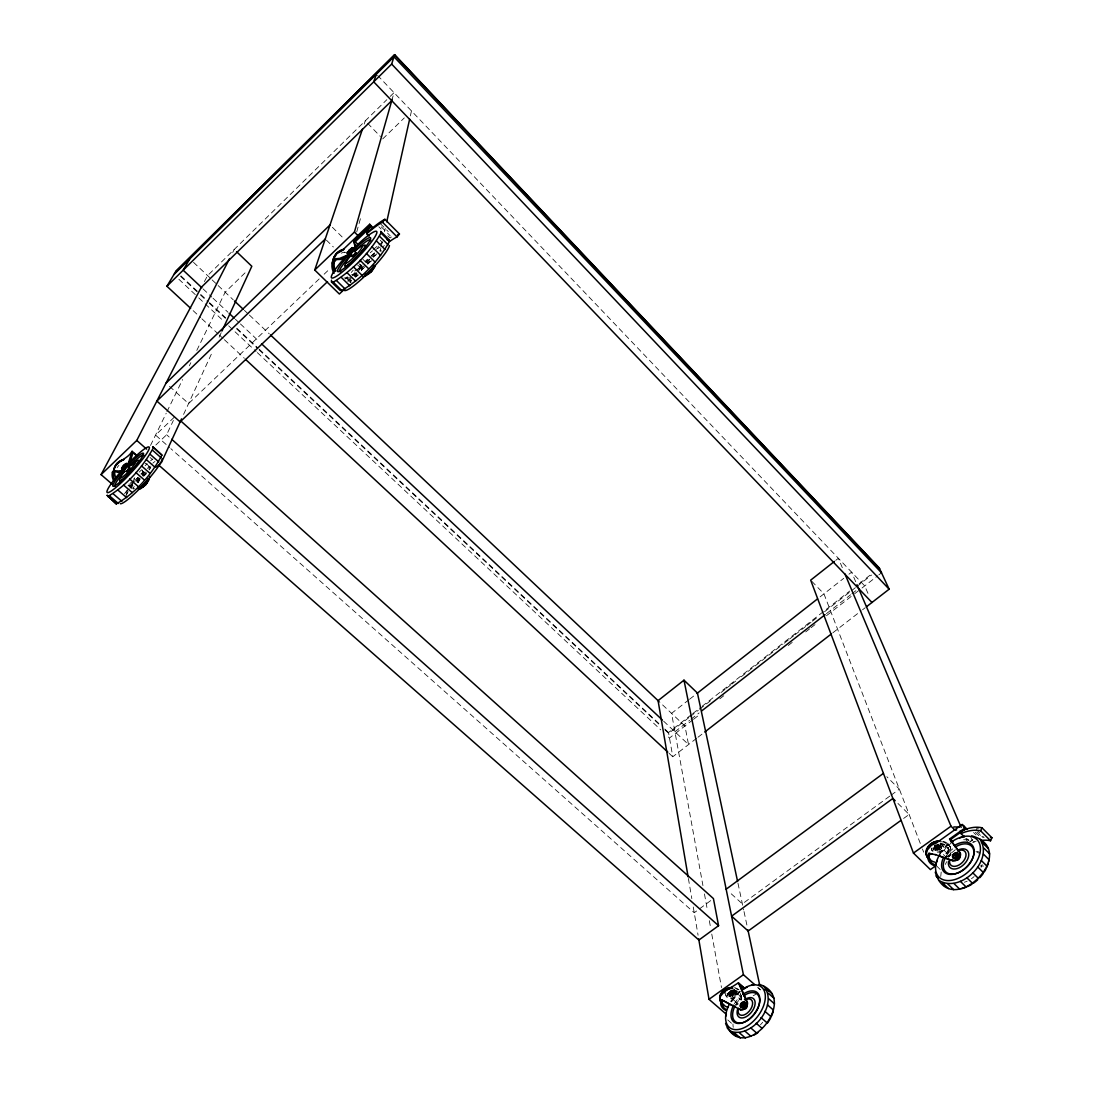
<?xml version="1.0" encoding="UTF-8"?>
<svg xmlns="http://www.w3.org/2000/svg" width="1093" height="1093" viewBox="0 0 1093 1093"><rect width="100%" height="100%" fill="white"/><g stroke="black" fill="none" stroke-linecap="round" stroke-linejoin="round"><path stroke-width="0.75" stroke-dasharray="5 3.75" d="M933.176 847.335L933.367 849.889L938.75 850.45L941.551 848.25L940.417 843.045L941.551 848.25M940.595 845.599L940.349 843.905M941.346 847.458L941.1 845.75M940.745 876.49L941.196 872.064M358.559 270.722A12.665 11.996 27.3 0 0 359.775 267.84L360.171 264.711A12.665 11.996 27.3 0 0 359.706 261.569M380.104 251.568L380.842 248.248M381.211 246.594L382.318 241.635M384.531 231.702L385.269 228.396M410.367 115.885L411.474 110.926L409.083 113.248M360.663 268.892L366.223 263.946M359.775 267.84L359.884 267.43A12.665 11.982 27.3 0 0 360.28 264.315M357.397 273.947L354.501 276.365M356.714 231.962L361.277 215.635M391.745 100.679L394.026 92.645L387.933 98.616M364.174 124.083L365.253 120.886M183.583 414.411L212.725 351.154M219.119 337.259L221.251 332.627M155.848 445.029L166.628 434.768L173.377 420.436M137.814 481.863L139.426 480.018M138.319 482.177L139.685 479.308M138.128 482.751L139.699 479.472M132.226 484.773L131.966 485.319A13.294 11.558 22.2 0 1 128.632 485.634M125.873 496.017L132.198 483.721M132.581 482.218L135.573 476.097M150.506 445.452L166.191 413.263M166.928 411.733L182.613 379.558M189.335 365.759L190.824 362.698M196.795 350.429L225.172 292.2L245.761 272.171M232.7 252.469L234.244 249.436M204.377 281.598L207.574 275.614L386.84 99.695M939.502 854.125L945.568 846.269L949.981 842.539M730.862 1001.065L739.428 991.228M731.531 1001.871L737.734 993.961L741.983 990.354M939.051 846.078L937.89 845.026L938.436 844.274A2.391 1.885 -16.2 0 1 937.958 847.007A2.391 1.885 -16.2 0 1 934.665 846.966L935.881 847.922L935.376 848.742A2.391 1.885 -16.1 0 0 939.283 848.168A2.391 1.885 -16.1 0 0 937.603 845.463A2.282 1.803 -16.1 0 1 939.188 848.086A2.282 1.803 -16.1 0 1 935.444 848.646A2.282 1.803 -16.1 0 1 936.687 845.64A2.377 1.885 -16.2 0 1 934.46 845.681M729.277 992.772L729.441 994.097L732.952 996.406L735.534 994.288L734.455 989.302L735.534 994.288M730.097 993.974L729.564 994.794M730.998 991.611A2.254 1.749 -8.5 0 0 732.72 990.381L732.119 991.132L733.007 992.253M345.511 278.975L347.287 276.679M376.429 249.382L378.752 246.512M951.976 842.17L941.469 852.636L947.153 858.237M948.123 857.103L951.006 853.715M382.728 138.893L404.287 117.921M174.238 417.253L155.548 435.096L169.593 447.543M319.183 278.934L188.583 403.577L168.5 385.446M324.115 274.22L329.048 269.52M727.187 993.387L727.76 995.819L732.037 996.775L731.75 995.245L734.141 993.127M933.982 848.441L937.179 849.548L939.761 847.28M142.664 475.701L150.697 468.105L145.642 463.678M367.357 262.866L369.612 260.721M373.205 257.32L378.998 251.827M143.934 476.097L146.189 473.952M361.687 269.903L366.483 265.367M367.672 264.233L373.656 258.563M734.537 995.136L732.037 996.775M145.109 465.768L147.295 463.787M940.499 849.138L938.791 850.354M955.378 849.698L951.962 852.581L946.278 846.979M373.191 249.546L377.727 245.829M150.561 460.836L152.897 458.964M835.735 560.367L838.372 558.291L842.32 567.691M688.973 699.711L671.567 713.36L702.936 885.576M689.683 699.165L697.443 693.071M820.119 596.846L843.728 578.334M848.96 574.221L851.597 572.158L856.079 582.583M696.624 738.294L672.782 756.766L668.533 732.515L691.35 714.699M692.689 713.647L700.75 707.362M702.089 706.31L849.753 591.04M859.153 583.703L871.23 574.276M688.836 717.65L668.684 733.376L664.94 729.878M690.175 716.598L698.249 710.313M699.588 709.261L713.019 698.769M721.079 692.484L725.11 689.341M726.462 688.289L730.493 685.147M731.832 684.095L735.862 680.953M741.245 676.758L782.889 644.242M784.241 643.203L788.272 640.047M789.611 639.009L793.641 635.853M794.98 634.814L800.363 630.62M801.702 629.568L805.732 626.426M807.085 625.374L811.115 622.231M812.454 621.179L817.824 616.985M824.546 611.738L850.081 591.819M851.42 590.766L855.45 587.624M856.789 586.572L871.572 575.041M674.914 731.777L689.669 720.287M691.008 719.235L699.055 712.964M826.445 613.638L850.586 594.811M851.925 593.772L857.295 589.592M692.989 719.713L669.503 738.021L667.003 735.698M693.659 719.208L699.698 714.494M719.822 698.81L723.853 695.667M788.244 645.498L792.275 642.356M805.691 631.904L809.708 628.762M811.047 627.724L815.077 624.581M826.499 615.673L853.988 594.264M854.685 593.718L860.697 589.045M862.035 587.993L877.652 575.833M878.84 574.891L881.518 572.8M697.976 737.256L703.373 733.075M832.866 632.779L861.188 610.837M862.527 609.798L865.232 607.708M710.696 900.605L694.233 912.737L170.863 448.676M889.702 796.169L742.366 903.87L729.892 892.598M891.082 795.171L899.348 789.132L886.833 776.74M391.417 237.003L390.037 238.001L387.796 235.76M903.624 818.452L909.13 814.463L897.517 803.027M355.348 277.185L358.436 274.958M729.769 996.379L733.239 993.92M948.451 856.789L951.224 854.822M969.805 841.76L972.592 839.793M970.133 841.801L972.866 839.861M378.861 244.9L382.427 242.414M377.727 248.576L380.337 246.977M354.624 271.023L361.797 266.706M367.193 263.454L371.196 261.049M938.054 848.496L940.977 846.843M732.583 994.247L735.247 992.758L734.879 992.048M130.258 483.051L139.726 478.474M351.29 280.573L351.181 280.614A15.329 14.496 27.1 0 1 347.287 280.997M131.351 488.735L130.9 487.519L134.603 488.557M981.774 836.678L983.427 836.5M973.125 841.596L976.117 841.268M344.227 252.483L347.478 252.169M937.671 844.383L948.519 854.453M963.657 839.725L969.354 839.875M980.189 865.943L983.536 866.08M727.241 993.25L727.473 994.288L730.575 994.644M734.756 990.818L732.652 990.586L733.567 990.9M939.966 844.342L940.991 844.452M935.936 848.919L932.807 848.482L933.367 849.889M935.635 850.655L936.674 850.778M729.946 996.529L731.012 996.72M728.648 994.206L731.75 995.245M727.747 1019.96L731.285 1023.007L731.395 1025.753M733.034 999.439L738.882 1004.522M133.933 478.406L138.073 481.999M737.734 993.961L743.568 999.057M145.67 463.2L151.831 468.61M758.255 987.785L760.728 989.957M757.586 987.525L759.922 989.575M150.11 457.53L152.678 459.784M166.628 434.768L169.169 437.036M193.147 310.644L200.634 317.626M201.877 318.787L218.122 333.884M219.365 335.045L223.122 338.529M224.366 339.691L244.354 358.285M669.039 753.282L672.782 756.766M178.869 279.262L197.546 296.736M198.789 297.897L223.696 321.178M228.683 325.837L256.076 351.454M257.32 352.615L660.787 729.878M203.066 288.894L211.782 297.064M213.026 298.239L227.972 312.256M235.432 319.265L239.176 322.777M240.419 323.938L259.082 341.467M663.642 721.202L688.535 744.565L684.942 725.984L659.298 701.788M180.905 275.846L199.568 293.32M200.811 294.495L208.271 301.477M209.514 302.652L225.691 317.79M236.88 328.269L258.03 348.08M259.273 349.241L659.817 724.358M664.804 729.017L668.533 732.515M180.591 276.392L199.268 293.88M200.511 295.042L207.984 302.037M209.228 303.198L225.418 318.364M236.621 328.856L257.784 348.667M259.041 349.842L659.967 725.219M193.529 262.361L211.099 278.934M212.151 279.917L217.111 284.604M218.135 285.56L233.246 299.824M244.408 310.357L248.138 313.869M249.382 315.044L269.233 333.775M936.769 866.107L940.199 869.468M326.411 240.132L333.351 246.977M358.846 263.55L364.83 269.465M357.561 264.902L359.857 267.17M332.381 227.276L344.186 238.984M362.944 259.342L368.915 265.257M966.731 838.536L968.999 840.79M972.128 840.339L970.721 836.924M976.213 829.245L979.82 832.866M976.964 831.855L980.571 835.476M975.284 832.142L978.891 835.749M973.59 832.511L975.994 834.929M380.255 240.31L382.646 242.714M380.419 223.696L388.261 231.579M381.348 226.893L390.297 235.883M378.861 226.784L381.102 229.024M367.59 123.277L380.405 136.488M811.785 581.298L823.944 593.841L921.836 847.403M377.577 75.403L864.713 585.903L868.675 594.947M965.87 838.304L967.892 843.004M948.943 855.641L949.243 856.365M949.858 846.214L950.145 846.938M734.496 990.039L734.851 991.583M940.076 843.413A10.452 8.252 -16.1 0 1 948.178 847.772L948.478 848.496M942.863 845.599L943.15 846.31M935.184 842.471L938.026 849.562M937.179 849.548L937.739 850.955M931.482 849.261L931.769 849.971M922.451 848.988L923.681 852.157M737.966 883.212L743.664 909.895M744.019 911.562L747.571 928.244M741.56 996.611L741.409 995.832A9.905 7.651 -8.5 0 1 740.945 999.822M736.832 993.018L736.983 993.797M730.479 991.351L731.244 995.395M727.473 994.288L727.76 995.819M704.452 893.937L707.499 910.66M709.33 920.689L710.546 927.383M711.762 934.064L721.503 987.58M688.399 878.499L691.828 898.637M693.263 907.026L698.072 935.225M727.364 993.523L727.405 994.329M735.193 992.799L735.234 993.605M350.17 280.696L350.197 282.691A23.472 3.648 -45.8 0 1 351.222 280.395M356.605 273.168A12.665 11.996 27.3 0 1 354.036 274.999M351.236 277.581A13.813 13.075 27.3 0 1 345.347 277.649M349.637 279.466A13.854 13.102 27.1 0 1 347.273 279.603M356.714 272.744A12.665 11.982 27.3 0 1 354.146 274.589M341.33 253.207A12.665 11.982 27.3 0 1 344.336 252.087M382.81 246.813A46.534 7.323 -45.8 0 1 384.381 245.529M356.127 276.679A14.674 2.268 -45.8 0 1 355.935 274.411M359.064 270.012A14.674 2.268 -45.8 0 1 361.346 267.334M366.606 261.937A14.674 2.268 -45.8 0 1 369.215 259.56M373.574 256.254A14.674 2.268 -45.8 0 1 375.828 255.571M351.249 272.485A32.298 4.973 -45.8 0 1 353.23 270.149M370.24 252.797A32.298 4.973 -45.8 0 1 372.481 250.816M348.339 280.928A32.284 5.014 -45.8 0 1 350.238 278.387M352.397 275.655A32.284 5.014 -45.8 0 1 355.307 272.198M357.384 269.821A32.284 5.014 -45.8 0 1 361.838 265.012M365.308 261.473A32.284 5.014 -45.8 0 1 367.658 259.164M371.142 255.885A32.284 5.014 -45.8 0 1 374.544 252.866M351.386 281.98A22.01 3.402 -45.8 0 1 351.14 278.537M353.066 275.559A22.01 3.402 -45.8 0 1 354.842 273.195M359.255 267.949A22.01 3.402 -45.8 0 1 362.111 264.861M365.089 261.828A22.01 3.402 -45.8 0 1 367.098 259.874M371.019 256.322A22.01 3.402 -45.8 0 1 374.571 253.426M379.722 250.297A22.01 3.402 -45.8 0 1 381.115 251.39M361.332 270.313A11.859 1.844 -45.8 0 1 363.177 268.154M367.453 263.768A11.859 1.844 -45.8 0 1 369.557 261.869M354.173 275.983A23.472 3.648 -45.8 0 1 356.236 273.359M359.884 269.097A23.472 3.648 -45.8 0 1 361.879 266.911M366.1 262.566A23.472 3.648 -45.8 0 1 371.401 257.606M372.412 256.718A23.472 3.648 -45.8 0 1 375.008 254.56M354.638 273.646A12.979 12.296 27.5 0 1 351.577 274.78M360.526 266.296A12.979 12.296 27.5 0 1 359.283 269.247M357.698 274.958A15.247 14.428 27.4 0 1 355.567 276.338M348.08 278.059A15.247 14.428 27.4 0 1 345.47 277.759M361.592 270.094A15.247 14.428 27.4 0 0 362.466 267.73L362.37 268.14A15.261 14.441 27.4 0 1 361.496 270.504M357.589 275.368A15.261 14.441 27.4 0 1 355.457 276.761M347.97 278.483A15.261 14.441 27.4 0 1 344.076 277.868M738.158 1004.016A9.905 7.651 -8.5 0 1 735.999 1005.218M738.007 1003.237A9.905 7.651 -8.5 0 1 735.849 1004.44M732.556 990.012A9.905 7.651 -8.5 0 1 740.644 993.961M735.767 1004.645A17.584 10.397 -52.2 0 1 740.371 998.674M734.346 1003.798A18.759 11.08 -52.2 0 1 741.6 995.34M733.253 1027.27A25.726 15.343 -52.3 0 1 732.979 1023.977M730.848 1001.639A25.795 15.234 -52.2 0 1 739.401 991.665M762.682 1022.269A18.704 11.176 -52.3 0 1 760.482 1024.715M753.186 995.75A25.713 15.357 -52.3 0 1 755.741 994.425M741.314 995.491A10.165 7.856 -8.5 0 1 735.507 1002.281M739.005 989.862A10.165 7.856 -8.5 0 0 734.715 987.771L735.63 988.004A11.927 9.209 -8.5 0 1 738.376 988.96M735.767 988.769A11.927 9.209 -8.5 0 1 738.526 989.725M731.367 991.105A2.268 1.749 -8.5 0 1 733.362 993.113A2.268 1.749 -8.5 0 1 730.397 994.562A2.268 1.749 -8.5 0 1 729.168 992.171M731.067 991.406A1.476 1.148 -8.5 0 1 732.556 992.704A1.476 1.148 -8.5 0 1 730.507 993.633A1.476 1.148 -8.5 0 1 729.933 991.925M732.57 990.422A2.159 1.667 -8.5 0 1 731.572 993.154A2.159 1.667 -8.5 0 1 728.785 991.57M732.091 990.627A2.268 1.749 -8.5 0 1 733.171 992.717A2.268 1.749 -8.5 0 1 730.561 993.988A2.268 1.749 -8.5 0 1 728.799 992.225M730.957 990.791A1.476 1.148 -8.5 0 1 732.46 991.911A1.476 1.148 -8.5 0 1 730.807 993.086A1.694 1.312 -8.5 0 0 730.438 995.34A1.694 1.312 -8.5 0 0 733.102 994.206A1.694 1.312 -8.5 0 0 730.698 993.045A1.476 1.148 -8.5 0 1 729.55 991.802M731.941 990.627A2.254 1.749 -8.5 0 1 730.889 991.078M730.78 991.064A1.694 1.312 -8.5 0 1 732.761 992.239A1.694 1.312 -8.5 0 1 730.78 993.66A1.694 1.312 -8.5 0 1 729.482 991.993A2.828 2.186 -8.5 0 0 729.796 995.586A2.828 2.186 -8.5 0 0 733.977 993.81A2.828 2.186 -8.5 0 0 730.711 991.46M730.889 991.679A1.694 1.312 -8.5 0 1 732.816 993.209A1.694 1.312 -8.5 0 1 730.097 994.043A1.694 1.312 -8.5 0 1 730.466 991.802M730.848 991.556A2.268 1.749 -8.5 0 1 733.458 993.441A2.268 1.749 -8.5 0 1 730.11 994.862A2.268 1.749 -8.5 0 1 729.796 992.007M732.392 990.627A1.694 1.312 -8.5 0 1 731.572 992.43A1.694 1.312 -8.5 0 1 729.332 991.925A2.254 1.749 -8.5 0 0 732.952 990.463A2.254 1.749 -8.5 0 1 728.771 991.87M732.419 990.422A1.694 1.312 -8.5 0 1 729.796 991.884M732.242 990.531A1.694 1.312 -8.5 0 1 730.944 991.447M733.895 990.285A5.67 4.386 -8.5 0 1 734.441 997.854A5.67 4.386 -8.5 0 1 725.711 994.944M733.745 989.52A5.67 4.386 -8.5 0 1 734.291 997.089A5.67 4.386 -8.5 0 1 725.574 994.179M137.008 481.166A12.187 10.616 22.2 0 0 138.729 478.98L139.002 478.433A12.187 10.602 22.2 0 1 137.267 480.619M131.884 483.83A12.187 10.616 22.2 0 1 128.824 484.131M117.183 467.64A12.187 10.616 22.2 0 1 118.905 465.427M132.677 485.975A14.687 12.788 22.2 0 1 129.001 486.33M124.547 493.708A30.823 4.454 -47.3 0 1 128.96 487.888M130.832 485.606A30.823 4.454 -47.3 0 1 138.032 477.422M141.298 473.979A30.823 4.454 -47.3 0 1 143.47 471.78M152.829 463.186A30.823 4.454 -47.3 0 1 154.987 461.465M135.983 481.18A14.018 2.022 -47.3 0 1 137.554 479.39M142.5 474.294A14.018 2.022 -47.3 0 1 144.795 472.231M149.181 469.484A14.018 2.022 -47.3 0 1 149.468 469.935M139.221 472.162A30.85 4.413 -47.3 0 1 141.393 469.963M133.332 489.186A11.326 1.639 -47.3 0 1 134.248 486.44M137.144 482.587A11.326 1.639 -47.3 0 1 141.038 478.269M143.046 476.288A11.326 1.639 -47.3 0 1 146.462 473.365M126.173 494.719A22.42 3.238 -47.3 0 1 127.813 491.905M131.064 487.382A22.42 3.238 -47.3 0 1 132.69 485.347M137.253 480.032A22.42 3.238 -47.3 0 1 139.207 477.901M142.186 474.799A22.42 3.238 -47.3 0 1 145.123 471.93M148.771 468.637A22.42 3.238 -47.3 0 1 150.93 466.875M126.037 492.929A21.027 3.019 -47.3 0 1 127.567 490.292M129.93 486.972A21.027 3.019 -47.3 0 1 132.95 483.174M136.434 479.158A21.027 3.019 -47.3 0 1 138.264 477.163M143.811 471.561A21.027 3.019 -47.3 0 0 141.052 474.253A12.501 10.875 22.3 0 0 141.298 471.452M147.241 468.46A21.027 3.019 -47.3 0 1 150.178 466.137M138.305 479.199A12.501 10.875 22.3 0 1 135.915 480.906M132.021 485.101A14.674 12.774 22.2 0 1 129.534 485.237M142.514 470.304A14.674 12.774 22.2 0 1 142.65 475.933M132.95 485.429A14.687 12.774 22.2 0 1 125.531 485.251M141.899 469.717A14.687 12.774 22.2 0 1 142.637 473.119M940.363 844.138A10.465 8.252 -16.1 0 1 949.093 852.745L948.355 854.917A10.465 8.252 -16.1 0 1 946.989 856.939M948.178 847.772A10.452 8.252 -16.1 0 1 946.688 856.215M982.566 837.47A37.886 24.278 -44.2 0 1 984.219 837.293M972.633 842.73A38.337 24.593 -44.3 0 1 974.369 842.102M945.732 857.076A18.212 11.49 -44.3 0 1 952.727 848.878M945.896 853.524A19.428 12.255 -44.3 0 1 951.62 847.499M945.295 864.44A26.642 16.955 -44.3 0 1 946.811 861.598M939.679 854.589A26.71 16.846 -44.3 0 1 950.063 842.99M982.142 864.508A19.373 12.351 -44.3 0 1 981.077 867.35M974.109 876.586A19.373 12.351 -44.3 0 1 971.458 878.69M967.223 881.136A19.373 12.351 -44.3 0 1 964.34 882.215M977.361 851.31A19.373 12.351 -44.3 0 1 980.148 853.032M975.967 851.57A18.157 11.572 -44.3 0 1 978.577 853.182M944.284 842.279A10.725 8.471 -16.1 0 1 946.032 854.18M943.218 841.35A12.583 9.946 -16.1 0 1 948.055 856.379M940.376 841.678A12.597 9.946 -16.1 0 1 950.145 846.925A12.597 9.946 -16.1 0 1 948.341 857.103M935.376 848.742A2.391 1.885 -16.1 0 1 936.674 845.599M937.343 844.821A2.391 1.885 -16.1 0 1 939.27 847.034A2.391 1.885 -16.1 0 1 936.073 848.605A2.391 1.885 -16.1 0 1 934.98 845.982M936.933 845.217A1.558 1.23 -16.1 0 1 938.381 846.624A1.558 1.23 -16.1 0 1 936.182 847.649A1.558 1.23 -16.1 0 1 935.717 845.777A2.391 1.885 -16.1 0 0 935.704 848.783A2.391 1.885 -16.1 0 0 939.324 847.662A2.391 1.885 -16.1 0 0 937.493 845.19M938.395 844.192A2.391 1.885 -16.2 0 1 937.931 846.925A2.391 1.885 -16.2 0 1 934.638 846.884L934.734 846.856A2.282 1.803 -16.2 0 0 937.876 846.911A2.282 1.803 -16.2 0 0 938.327 844.302M937.972 844.411A2.391 1.885 -16.1 0 1 938.19 847.567A2.391 1.885 -16.1 0 1 934.501 846.897A2.391 1.885 -16.2 0 0 938.122 847.417A2.391 1.885 -16.2 0 0 938.163 844.37M934.447 846.16A2.391 1.885 -16.1 0 1 934.747 845.422M937.37 844.711A1.558 1.23 -16.2 0 1 938.081 846.242A1.558 1.23 -16.2 0 1 936.168 847.143A1.558 1.23 -16.2 0 1 935.171 845.736M937.439 844.179A1.79 1.421 -16.2 0 1 937.193 844.52M937.562 844.52A2.377 1.885 -16.2 0 1 937.125 844.916A1.79 1.421 -16.1 0 1 938.532 846.419A1.79 1.421 -16.1 0 1 936.264 847.703A1.79 1.421 -16.1 0 1 935.184 845.873M938.067 844.547A2.377 1.885 -16.2 0 1 937.316 845.408A1.79 1.421 -16.1 0 1 938.668 847.239A1.79 1.421 -16.1 0 1 935.95 848.086A1.79 1.421 -16.1 0 1 935.977 845.804M937.316 844.383A1.79 1.421 -16.2 0 1 938.286 846.05A1.79 1.421 -16.2 0 1 936.209 847.225A1.79 1.421 -16.2 0 1 934.87 845.763M937.261 844.629A2.391 1.885 -16.1 0 1 939.16 846.925A2.391 1.885 -16.1 0 1 935.813 848.359A2.391 1.885 -16.1 0 1 935.075 845.558M934.665 845.64A1.79 1.421 -16.2 0 0 937.07 846.556A1.79 1.421 -16.2 0 0 937.835 844.288A1.79 1.421 -16.2 0 1 937.398 845.012M938.655 844.575A2.391 1.885 -16.2 0 1 934.447 846.378M937.972 844.438A1.79 1.421 -16.2 0 1 934.816 845.804M938.436 844.547A2.377 1.885 -16.2 0 1 934.652 846.173M940.404 843.673A5.984 4.727 -16.1 0 1 943.3 848.154A5.984 4.727 -16.1 0 1 938.983 852.608M932.356 851.064A5.984 4.727 -16.1 0 1 931.564 848.755M937.589 845.012A2.992 2.364 -16.1 0 1 940.089 847.458A2.992 2.364 -16.1 0 1 936.756 849.835A2.992 2.364 -16.1 0 1 934.255 847.389M934.46 846.761A2.992 2.364 -16.1 0 1 935.403 845.695M940.117 842.963A5.971 4.727 -16.1 0 1 942.275 849.288A5.971 4.727 -16.1 0 1 934.242 851.884M933.012 851.242A5.971 4.727 -16.1 0 1 931.277 848.031M741.669 998.606L741.218 1000.163L730.684 990.982L732.706 990.791A9.905 7.651 -8.5 0 1 741.669 998.606M730.056 994.972A2.159 1.667 -8.5 0 0 733.43 993.537A2.159 1.667 -8.5 0 0 730.384 992.048A2.159 1.667 -8.5 0 0 730.056 994.972M730.247 994.097A1.476 1.148 -8.5 0 0 732.665 993.318A1.476 1.148 -8.5 0 0 730.752 992.116A1.476 1.148 -8.5 0 0 730.247 994.097M730.848 990.914A1.694 1.312 -8.5 0 0 731.641 990.586A1.694 1.312 -8.5 0 1 732.597 992.061A1.694 1.312 -8.5 0 1 730.67 993.127A1.694 1.312 -8.5 0 1 729.277 991.802A2.268 1.749 -8.5 0 0 730.356 994.357A2.268 1.749 -8.5 0 0 733.376 992.676A2.268 1.749 -8.5 0 0 730.739 990.941M730.329 994.726A1.694 1.312 -8.5 0 0 732.993 993.605A1.694 1.312 -8.5 0 0 730.589 992.444A1.694 1.312 -8.5 0 0 730.329 994.726M730.056 995.409A2.268 1.749 -8.5 0 0 733.608 993.906A2.268 1.749 -8.5 0 0 730.411 992.348A2.268 1.749 -8.5 0 0 730.056 995.409M936.619 848.277A1.558 1.23 -16.1 0 0 938.627 846.638A1.558 1.23 -16.1 0 0 936.1 846.201A2.391 1.885 -16.1 0 0 936.455 849.562A2.391 1.885 -16.1 0 0 939.72 847.225A2.391 1.885 -16.1 0 0 935.977 846.31A1.558 1.23 -16.1 0 0 936.619 848.277M936.578 848.824A1.79 1.421 -16.1 0 0 939.024 847.075A1.79 1.421 -16.1 0 0 936.209 846.378A1.79 1.421 -16.1 0 0 936.578 848.824M936.797 849.37A1.79 1.421 -16.1 0 0 939.256 847.635A1.79 1.421 -16.1 0 0 936.441 846.938A1.79 1.421 -16.1 0 0 936.797 849.37"/><path stroke-width="1.5" d="M935.253 872.173C950.364 922.068 1022.406 850.45 971.759 835.817M938.614 880.152C960.119 894.32 994.439 860.587 979.888 839.055M952.727 856.885L953.424 854.207A9.741 0.751 41.3 0 1 956.607 856.488L954.462 858.196M113.986 481.262A14.742 12.829 22.1 0 1 112.374 472.299L113.44 470.714L120.189 471.097A6.339 0.833 -47.2 0 0 124.848 467.189A6.339 0.833 -47.2 0 0 128.769 461.929L132.103 451.313L137.035 455.631M114.259 478.789A13.335 11.586 22.1 0 1 113.754 472.654L114.697 471.288L117.634 472.354L121.255 472.026A6.326 0.847 -47.2 0 0 125.927 468.118A6.326 0.847 -47.2 0 0 129.835 462.872L133.032 452.611L136.816 455.931M740.507 1005.792L741.641 1007.377L743.964 1006.12A2.965 1.749 -52.1 0 0 744.798 1002.554L744.47 1002.281A2.965 1.749 -52.1 0 0 740.521 1004.412A2.965 1.749 -52.1 0 0 742.516 1006.735A2.965 1.749 -52.1 0 0 744.47 1002.281A9.086 7.624 -45.9 0 0 740.48 1006.721L742.789 1004.781L741.3 1003.169L743.964 1006.12M147.09 481.576C149.003 481.917 141.503 489.186 143.251 485.77M725.574 1023.417C743.062 1067.492 801.825 997.649 759.102 984.287M730.192 1031.15C752.162 1039.32 779.418 1003.866 763.324 985.763M124.506 464.771C131.297 459.661 119.547 473.105 123.113 467.203M725.711 1016.394L726.339 1013.348M386.744 221.783L409.629 119.192M369.161 236.143L366.742 233.738L367.248 231.798M137.882 488.776L140.41 488.653A6.298 0.929 -47.3 0 0 145.109 484.827A6.298 0.929 -47.3 0 0 148.935 479.54L149.768 476.411M343.079 290.506L339.363 294.017L314.743 270.039L354.419 232.058L392.168 99.203M116.254 503.928L107.155 495.334L116.254 503.928C135.423 493.189 151.695 474.567 161.901 455.125L152.719 446.695L161.901 455.125M190.647 308.322L166.915 286.257L391.663 64.077L394.641 54.65L879.278 567.991L889.142 589.182L866.585 606.656M107.674 496.564C126.747 485.524 142.964 467.039 153.457 447.665M314.743 270.039L362.534 128.892M352.547 247.838C337.368 264.028 359.884 237.919 350.074 251.909M126.843 470.632L126.228 471.657L129.561 467.831M376.402 74.174L373.71 81.825L871.968 602.475M935.622 865L937.275 860.328M123.618 467.886L122.143 469.006L122.361 468.2M113.795 469.594C116.514 460.713 127.594 459.238 132.103 451.313M332.545 263.891A15.261 14.455 27.3 0 1 332.996 260.12L336.794 253.644L342.109 250.57L369.666 224.243L370.062 225.554L353.763 241.143L354.911 246.198A6.626 0.943 -45.8 0 1 351.591 250.966A6.626 0.943 -45.8 0 1 346.003 255.721L339.8 258.358L335.209 258.836L332.368 262.142A15.329 14.496 27.1 0 0 334.075 273.318M331.521 282.021L340.005 290.301L341.754 290.519C361.25 278.838 378.397 261.336 389.45 241.457L389.108 239.777L380.733 231.374L381.02 233.014C369.721 252.811 352.643 270.258 333.228 282.199L331.521 282.021L331.48 280.15M372.891 268.332L370.131 271.761M354.747 253.316C358.928 250.461 349.979 259.697 352.697 255.434M981.186 840.462A38.337 24.593 -44.3 0 1 990.545 840.763L991.925 837.771L981.992 827.784A38.023 24.06 -44.2 0 0 962.386 830.612M181.534 418.865L161.545 462.257L156.627 466.916M221.961 331.083L251.814 266.268L236.58 251.691M959.982 831.213L960.993 833.576A38.474 24.374 -44.3 0 1 980.599 830.776L981.992 827.784M334.759 271.611A13.854 13.102 27.1 0 1 333.775 262.552L336.343 259.601L340.852 259.396L347.068 256.773A6.626 0.956 -45.8 0 0 352.656 252.018A6.626 0.956 -45.8 0 0 355.963 247.25L353.763 241.143M112.237 484.24L101.075 474.622L136.775 440.438L229.598 258.535M101.075 474.622L201.167 287.582M372.932 268.427L368.259 273.865L373.478 268.564L372.139 269.138M368.532 272.977L368.259 273.865A11.599 11.313 74.8 0 0 373.382 268.441M189.813 258.85L183.159 270.19L201.822 287.719M166.915 286.257L175.932 271.187L394.641 54.65M127.799 465.14L126.405 466.875M123.222 469.471L124.479 468.87M726.408 1009.631A10.821 8.348 -8.5 0 1 722.446 1000.15L721.366 999.904A11.982 9.236 -8.5 0 0 725.752 1010.397M353.449 250.379L353.722 249.368M935.444 865.984A12.651 9.974 -16.1 0 1 928.872 853.401L935.622 854.726M122.006 468.952L122.771 467.626M741.628 1003.442L740.63 1005.205L741.792 1003.306M146.284 482.792L145.328 484.882A10.889 0.861 41.7 0 0 144.918 483.775M390.215 241.088A46.534 7.323 -45.8 0 1 397.087 236.908L399.451 233.998L384.886 219.31A46.166 6.708 -45.8 0 0 369.12 230.842M366.742 233.738A46.726 6.804 -45.8 0 1 382.509 222.234L384.886 219.31M953.765 854.548L952.905 857.581L955.924 857.622M744.21 1005.779L741.983 1007.35L740.507 1005.861M126.638 466.752L125.422 468.105M744.688 1002.677L744.784 1002.554A2.965 1.749 -52.1 0 0 741.669 1003.415M144.863 484.486L145.492 483.789M352.178 251.732L351.126 252.961M124.479 466.356L126.952 463.746L124.957 465.181M124.793 468.719L125.435 467.954M128.223 469.047L129.165 468.146M175.618 271.733L394.546 54.992L879.633 568.743M173.883 274.603L393.972 56.781L881.518 572.8M143.948 485.401L144.577 484.786L143.852 485.483M201.344 287.268L391.745 100.679M165.999 383.178L330.018 224.939M325.263 238.998L156.873 401.063L180.126 421.912L327.504 281.652M366.128 229.926L370.773 225.5L371.101 226.606L354.801 242.181M366.715 232.126L368.546 230.391M126.31 471.425L130.012 467.9M351.932 256.595L356.058 252.661M349.883 252.087L347.301 253.166A11.64 11.34 73.2 0 1 352.465 247.715M123.782 467.736L126.774 463.815L125.121 465.044M369.953 271.925L368.491 273.127M351.126 252.825L350.115 253.699M124.219 469.252L124.93 468.446M122.389 468.159L126.487 463.35A11.176 10.711 2.6 0 0 121.555 468.555L123.864 465.427A10.916 0.861 41.7 0 0 124.178 466.479L124.643 466.875M956.033 857.554L957.154 856.434A3.033 1.913 -44.3 0 0 957.427 853.565L957.003 853.291A3.033 1.913 -44.3 0 0 956.457 853.182M737.611 881.545L697.443 693.071L683.986 680.174L658.068 700.64L688.112 876.832M834.41 561.419L810.678 580.151L913.447 853.073L930.403 869.591L934.57 866.64M697.006 693.413L817.496 598.909M701.733 710.874L825.106 614.676M704.725 732.023L831.513 633.817M726.148 889.21L883.431 773.352M180.482 420.696L713.428 898.583L718.566 925.689L698.892 940.048L159.086 465.413M900.878 820.447L748.159 931.017L731.6 916.18L892.872 798.45L895.194 800.732M726.38 1014.331L709.002 999.316L743.404 974.71L683.986 680.174M913.447 853.073L951.006 826.199L844.957 573.962M744.688 988.345L738.417 982.839L724.181 991.857L720.656 996.01A11.941 9.222 -8.5 0 0 720.137 1000.819M966.663 828.972L962.195 824.505L936.195 843.072L931.427 845.272L927.465 849.808A12.61 9.946 -16.1 0 0 927.383 857.54M949.557 839L964.928 828.029L965.638 828.74L950.268 839.711L949.557 839L959.873 852.554A5.465 3.443 -44.3 0 1 958.957 858.306A5.465 3.443 -44.3 0 1 952.891 860.765L935.089 854.494M722.883 1005.779L723.621 1004.371M929.255 860.396L929.924 858.989M348.544 253.221C358.695 243.575 347.014 251.226 348.435 253.303M142.637 486.453L143.484 485.811L142.732 486.399M743.035 989.452L747.216 987.02M147.145 481.808L147.569 481.74A11.149 10.684 1.7 0 1 142.664 486.918M362.876 276.72L366.073 275.518A6.599 1.038 -45.8 0 0 371.688 270.845A6.599 1.038 -45.8 0 0 374.913 266.036L373.861 264.998M959.736 837.948L964.463 836.268M751.356 985.326L754.088 984.438M387.113 239.832L389.108 239.777M976.623 827.947L978.208 827.934M953.765 826.95L959.435 827.046M953.793 829.915L956.635 829.97M928.913 853.332L932.452 853.947M953.67 858.142L952.741 856.912M952.891 860.765L939.133 855.874M112.415 472.203L113.754 472.654M764.936 989.438L769.171 990.927M332.409 262.047L333.775 262.552M721.407 999.835L732.201 1005.533M723.32 1000.56L740.371 1009.741A5.274 3.115 -52.1 0 0 745.686 1007.719A5.274 3.115 -52.1 0 0 747.175 1001.803L739.442 984.151L744.374 988.482M981.391 842.225L985.599 844.78M109.751 496.072L118.372 503.477M734.346 1032.83L740.33 1037.967M727.214 1027.939L736.149 1036.273M117.962 490.129L126.638 497.602M744.975 1031.15L750.973 1036.314M113.248 493.872L121.91 501.318M739.401 1032.83L745.371 1037.981M123.564 485.06L132.239 492.56M750.713 1027.885L756.711 1033.063M129.643 479.035L138.305 486.563M756.206 1023.253L762.176 1028.445M120.189 471.097L121.255 472.026M140.41 488.653L139.357 487.738A6.298 0.929 -47.3 0 0 143.484 484.486A6.298 0.929 -47.3 0 0 147.719 479.13M740.371 1009.741L739.633 1009.099A5.274 3.115 -52.1 0 0 744.948 1007.077A5.274 3.115 -52.1 0 0 746.437 1001.161L738.417 982.839M135.764 472.49L144.413 480.032M761.042 1017.597L766.999 1022.802M141.503 465.891L150.124 473.433M764.881 1011.312L770.825 1016.517M128.769 461.929L129.835 462.872M147.883 478.611L148.935 479.54M746.437 1001.161L747.175 1001.803M146.435 459.716L155.015 467.244M767.464 1004.85L773.393 1010.055M136.775 440.438L146.681 449.168M743.404 974.71L754.539 984.52M150.219 454.387L158.758 461.902M768.611 998.674L774.527 1003.866M766.453 988.796L772.327 993.974M152.61 450.289L161.108 457.776M768.256 993.195L774.158 998.387M171.724 439.304L718.566 925.689M245.597 359.447L667.796 752.121M229.216 313.431L234.189 318.104M261.569 343.803L662.399 720.027M234.489 300.999L243.165 309.196M270.477 334.95L658.888 701.405M936.004 876.053L938.313 878.307M942.658 882.871L948.451 888.527M953.902 883.499L959.722 889.183M336.548 280.614L345.101 288.976M333.228 282.199L341.754 290.519M947.863 884.018L953.683 889.688M960.337 881.327L966.171 887.024M341.235 277.362L349.815 285.779M966.731 877.624L972.565 883.363M346.987 272.663L355.594 281.106M972.633 872.679L978.44 878.417M346.003 255.721L347.068 256.773M365.021 274.48L366.073 275.518M353.422 266.829L362.015 275.299M360.048 260.257L368.642 268.769M371.06 270.845L371.511 271.296A11.476 1.161 43.8 0 1 371.142 271.57M354.528 241.02L358.026 244.504M366.415 253.453L374.981 261.965M354.911 246.198L355.963 247.25M950.445 839.137L952.85 841.514M977.593 866.831L983.399 872.569M960.993 833.576L964.299 836.869M372.044 246.881L380.583 255.407M354.419 232.058L357.93 235.555M951.006 826.199L954.626 829.792M981.282 860.478L987.075 866.243M966.963 829.409L963.357 825.802L965.638 828.74M376.538 241.034L385.05 249.532M983.905 848.141L989.657 853.893M983.44 854.111L989.206 859.863M381.02 233.014L389.45 241.457M369.666 224.243L373.096 227.836M370.062 225.554L371.101 226.606M379.599 236.307L388.07 244.777M982.689 843.017L988.414 848.755M382.509 222.234L397.087 236.908M980.599 830.776L990.545 840.763M745.221 1003.114L745.535 1003.442A2.937 1.735 -52.1 0 1 745.617 1005.109M391.663 64.077L889.142 589.182M953.246 857.95L952.905 857.581A9.441 7.842 -54.4 0 1 957.072 853.032L957.386 853.346A3.074 1.926 -44.3 0 1 954.708 857.732A3.074 1.926 -44.3 0 1 952.987 854.794A3.074 1.926 -44.3 0 1 957.413 853.401L955.323 855.655L956.908 856.789A3.074 1.926 -44.3 0 0 956.894 853.114M962.195 824.505L964.928 828.029M950.268 839.711L959.873 852.554M942.658 883.035L944.407 885.781M856.98 584.687L961.171 827.346M747.926 929.911L759.662 984.957M724.919 992.499L725.069 993.277M698.7 938.914L709.002 999.316M335.824 270.996A13.813 13.075 27.3 0 1 334.28 260.926M373.642 265.968A6.599 1.038 -45.8 0 1 370.035 270.436A6.599 1.038 -45.8 0 1 365.663 274.179M397.442 235.022A45.974 7.227 -45.7 0 1 399.451 233.998M340.77 271.57A22.079 3.224 -45.8 0 1 351.7 254.56M354.679 251.513A22.079 3.224 -45.8 0 1 370.595 240.884M363.108 245.843A14.715 2.159 -45.8 0 1 362.289 250.775A14.715 2.159 -45.8 0 1 348.23 264.697A14.715 2.159 -45.8 0 1 346.713 262.074M353.613 250.201A23.568 3.429 -45.8 0 1 369.53 241.157A23.568 3.429 -45.8 0 1 342.546 269.465A23.568 3.429 -45.8 0 1 347.369 256.759M354.897 251.308A11.9 1.735 -45.8 0 1 361.523 248.316A11.9 1.735 -45.8 0 1 347.929 262.293A11.9 1.735 -45.8 0 1 350.607 255.721M356.414 245.72A32.394 4.714 -45.8 0 1 374.598 237.4A32.394 4.714 -45.8 0 1 337.573 275.518A32.394 4.714 -45.8 0 1 344.937 257.538M389.463 245.542A32.284 5.014 -45.8 0 1 367.467 273.551A32.284 5.014 -45.8 0 1 344.158 290.26M333.242 259.301A15.247 14.428 27.4 0 1 343.762 249.245M332.668 263.481A15.261 14.441 27.4 0 1 343.639 249.641M728.321 1007.363A10.793 8.334 -8.5 0 1 721.407 1001.379M746.984 1005.451A2.35 1.38 -52.1 0 1 745.891 1008.511A2.35 1.38 -52.1 0 1 743.568 1008.347M743.705 995.846A17.584 10.397 -52.2 0 1 759.649 1001.789A17.584 10.397 -52.2 0 1 741.519 1022.939A17.584 10.397 -52.2 0 1 735.056 1005.943M744.497 999.781A11.722 6.927 -52.2 0 1 755.14 1002.964A11.722 6.927 -52.2 0 1 744.552 1017.46A11.722 6.927 -52.2 0 1 737.625 1009.181M742.816 994.411A18.759 11.08 -52.2 0 1 759.813 1000.751A18.759 11.08 -52.2 0 1 740.467 1023.321A18.759 11.08 -52.2 0 1 733.594 1005.191M745.945 999.562A9.468 5.602 -52.1 0 1 752.53 1004.535A9.468 5.602 -52.1 0 1 743.459 1015.124A9.468 5.602 -52.1 0 1 738.485 1008.265M741.887 989.725A25.795 15.234 -52.2 0 1 765.278 998.428A25.795 15.234 -52.2 0 1 738.663 1029.456A25.795 15.234 -52.2 0 1 729.236 1004.481M773.134 1011.653A25.713 15.357 -52.3 0 1 771.48 1016.094M770.784 1017.569A25.713 15.357 -52.3 0 1 767.286 1023.308M757.859 1032.707A25.713 15.357 -52.3 0 1 753.924 1035.071M721.722 993.264A10.165 7.856 -8.5 0 1 732.132 987.471M720.793 1001.489A11.927 9.209 -8.5 0 1 721.817 992.212A11.927 9.209 -8.5 0 1 732.583 987.648M720.929 1002.267A11.927 9.209 -8.5 0 1 721.954 992.977A11.927 9.209 -8.5 0 1 732.734 988.427M115.38 476.616A13.294 11.558 22.2 0 1 114.874 470.496M115.107 486.221A21.081 2.869 -47.2 0 1 125.012 471.015M129.63 466.055A21.081 2.869 -47.2 0 1 143.702 455.685M136.201 461.451A14.059 1.913 -47.2 0 1 136.98 464.224A14.059 1.913 -47.2 0 1 124.875 477.614A14.059 1.913 -47.2 0 1 119.998 479.376M131.966 465.099A14.059 1.913 -47.2 0 1 134.248 463.022M128.605 464.826A22.502 3.047 -47.2 0 1 141.953 457.38A22.502 3.047 -47.2 0 1 116.022 485.06A22.502 3.047 -47.2 0 1 124.643 469.061M128.373 467.217A11.367 1.53 -47.2 0 1 135.395 462.981A11.367 1.53 -47.2 0 1 122.949 476.753A11.367 1.53 -47.2 0 1 124.465 471.534M129.848 461.943A30.932 4.181 -47.2 0 1 147.131 452.803A30.932 4.181 -47.2 0 1 112.169 490.388A30.932 4.181 -47.2 0 1 121.255 471.192M162.078 458.978A30.823 4.454 -47.3 0 1 143.292 484.868A30.823 4.454 -47.3 0 1 120.285 503.682M114.355 468.514A14.674 12.774 22.2 0 1 123.796 459.484M114.068 469.047A14.687 12.774 22.2 0 1 123.523 460.016M954.339 853.934A3.074 1.926 -44.3 0 1 955.665 853.209M953.916 854.371A3.033 1.913 -44.3 0 1 955.828 853.25M959.148 851.843A5.465 3.443 -44.3 0 1 958.233 857.581A5.465 3.443 -44.3 0 1 952.167 860.054M935.909 865.055A11.436 9.017 -16.1 0 1 929.979 853.674M934.775 862.145A11.408 9.004 -16.1 0 1 928.763 857.786M959.176 856.27A2.432 1.53 -44.3 0 1 958.903 859.262A2.432 1.53 -44.3 0 1 955.856 859.576M990.477 837.484A37.886 24.278 -44.2 0 1 991.925 837.771M955.227 847.089A18.212 11.49 -44.3 0 1 973.904 852.649A18.212 11.49 -44.3 0 1 954.845 873.84A18.212 11.49 -44.3 0 1 945.062 858.388M958.069 850.04A12.132 7.665 -44.3 0 1 968.753 854.986A12.132 7.665 -44.3 0 1 957.208 868.552A12.132 7.665 -44.3 0 1 948.615 861.161M954.298 845.599A19.428 12.255 -44.3 0 1 974.218 851.515A19.428 12.255 -44.3 0 1 953.875 874.127A19.428 12.255 -44.3 0 1 943.464 857.65M957.413 851.023A9.81 6.189 -44.3 0 1 966.034 855.013A9.81 6.189 -44.3 0 1 956.717 865.984A9.81 6.189 -44.3 0 1 949.762 860.027M951.142 842.184A26.71 16.846 -44.3 0 1 980.435 848.769A26.71 16.846 -44.3 0 1 951.197 880.371A26.71 16.846 -44.3 0 1 939.679 854.589M989.001 858.948A26.628 16.982 -44.3 0 1 988.605 861.749M988.25 863.183A26.628 16.982 -44.3 0 1 986.651 867.596M985.941 869.058A26.628 16.982 -44.3 0 1 984.246 871.968M983.29 873.389A26.628 16.982 -44.3 0 1 979.738 877.734M977.743 879.715A26.628 16.982 -44.3 0 1 973.371 883.253M971.937 884.21A26.628 16.982 -44.3 0 1 967.524 886.614M966.034 887.243A26.628 16.982 -44.3 0 1 961.621 888.595M928.012 847.348A10.725 8.471 -16.1 0 1 939.242 841.036M928.408 858.224A12.583 9.946 -16.1 0 1 927.643 847.102A12.583 9.946 -16.1 0 1 940.089 840.968M927.096 856.816A12.597 9.946 -16.1 0 1 937.125 841.979M347.861 253.084L352.93 248.166L347.875 253.07M350.976 250.994L349.241 250.352A11.504 1.161 43.8 0 1 350.539 250.543L350.99 250.994"/></g></svg>
